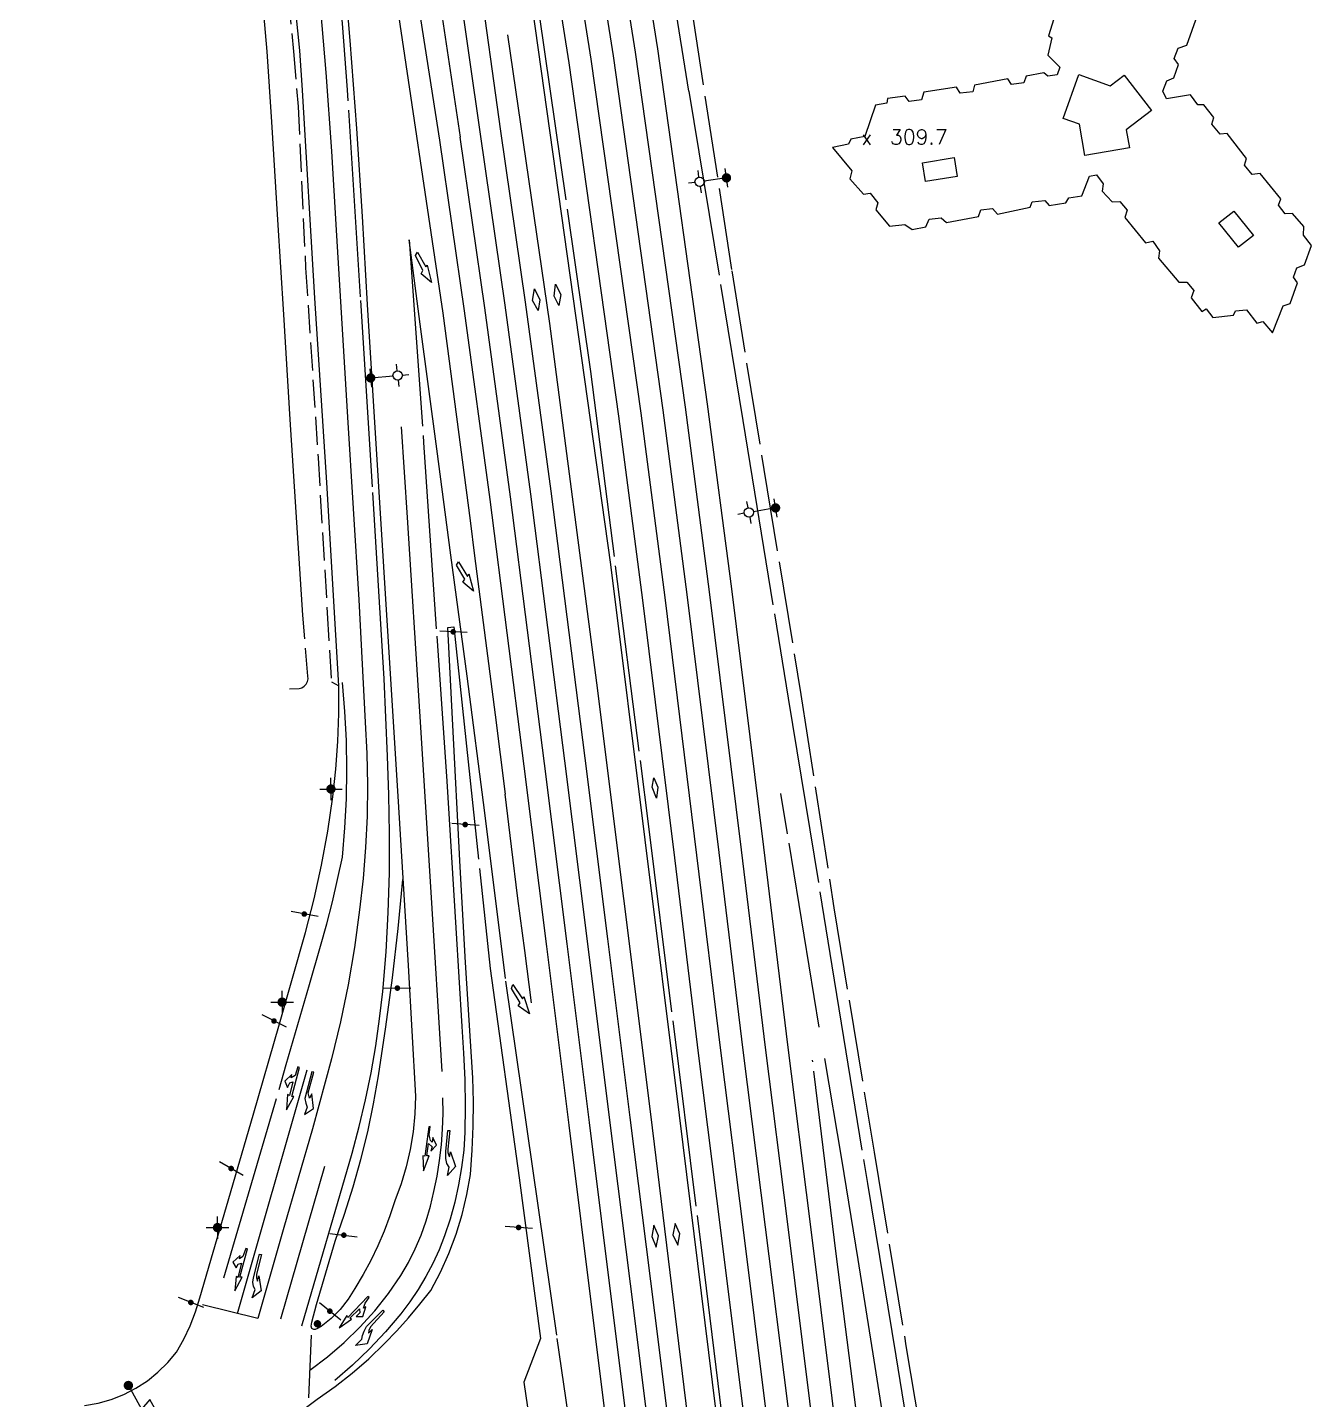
# Model space of a CAD drawing. Extents: x 6041699 to 6043693, y 2130904 to 2137891.
# Drawn here: x 6042427 to 6043115, y 2133341 to 2134076 of the extents above; entities that cross this region are included whole.
import ezdxf
from ezdxf.enums import TextEntityAlignment as Align

# ---------------------------------------------------------------- set-up
doc = ezdxf.new("R2010")
doc.units = 0
doc.header["$LTSCALE"] = 100
doc.header["$MEASUREMENT"] = 0
for name, pattern in [('D2', [0.2, 0.15, -0.05]), ('D5', [1.05, 1, -0.05]), ('D6', [1.3, 1.25, -0.05]), ('GRAIL', [0.5, 0.44, -0.03, -0.03])]:
    doc.linetypes.add(name, pattern=pattern)
doc.layers.get('0').update_dxf_attribs({"color": 1, "linetype": 'CONTINUOUS'})
for name, color, linetype in [('100', 2, 'CONTINUOUS'), ('105', 2, 'D6'), ('140', 2, 'D2'), ('150', 3, 'D5'), ('154', 3, 'CONTINUOUS'), ('205', 4, 'CONTINUOUS'), ('215', 4, 'GRAIL'), ('220', 4, 'CONTINUOUS'), ('240', 4, 'CONTINUOUS'), ('260', 4, 'CONTINUOUS'), ('300', 6, 'CONTINUOUS'), ('574', 2, 'CONTINUOUS'), ('580', 2, 'CONTINUOUS'), ('584', 2, 'CONTINUOUS'), ('840', 7, 'CONTINUOUS')]:
    doc.layers.add(name, color=color, linetype=linetype)
doc.styles.get("Standard").update_dxf_attribs({"font": 'SIMPLEX.SHX'})

# ---------------------------------------------------------------- blocks, each defined once
blk = doc.blocks.new('SIGN1')
blk.add_line((-0.0758, 0), (0.0704, 0))
at = {"const_width": 0.015}
blk.add_lwpolyline([(-0.008175, 0, 1), (0.006825, 0, 1)], format="xyb", close=True, dxfattribs=at)
blk = doc.blocks.new('POST')
at = {"const_width": 0.02}
blk.add_lwpolyline([(-0.01, 0, 1), (0.01, 0, 1)], format="xyb", close=True, dxfattribs=at)
blk = doc.blocks.new('ELT')
at = {"const_width": 0.025}
blk.add_lwpolyline([(-0.0125, 0, 1), (0.0125, 0, 1)], format="xyb", close=True, dxfattribs=at)
for points in [[(0, 0.05), (0, -0.05)], [(0, 0), (0.12, 0)], [(0.145, 0.025), (0.145, 0.06)], [(0.17, 0), (0.205, 0)], [(0.145, -0.025), (0.145, -0.06)]]:
    blk.add_lwpolyline(points)
blk.add_circle((0.145, 0), 0.025)
blk = doc.blocks.new('TSIG')
at = {"const_width": 0.025}
blk.add_lwpolyline([(-0.0125, 0, 1), (0.0125, 0, 1)], format="xyb", close=True, dxfattribs=at)
for points in [[(0, 0), (0.145, 0)], [(0.1214, 0.0636), (0.145, 0)], [(0.2286, 0.0636), (0.1214, 0.0636)], [(0.205, 0), (0.2286, 0.0636)]]:
    blk.add_lwpolyline(points)
blk.add_circle((0.175, 0), 0.03)
blk = doc.blocks.new('LTP')
for points in [[(-0.06, 0), (-0.025, 0)], [(0, 0.025), (0, 0.06)], [(0.025, 0), (0.06, 0)], [(0, -0.025), (0, -0.06)]]:
    blk.add_lwpolyline(points)
at = {"const_width": 0.025}
blk.add_lwpolyline([(-0.0125, 0, 1), (0.0125, 0, 1)], format="xyb", close=True, dxfattribs=at)
blk = doc.blocks.new('SPOT')
blk.add_text('x', height=0.08).set_placement((0, 0), align=Align.MIDDLE)
blk.add_attdef('ELEVATION', (0.125, -0.0375), '', height=0.08)

msp = doc.modelspace()

# ---------------------------------------------------------------- linework, layer by layer
at = {"layer": '100'}
for points, elevation in [([(6042573.01, 2134063.52), (6042570.88, 2134084.7)], 13.78), ([(6042593.88, 2133723.42), (6042587.47, 2133832.3), (6042581.1, 2133931.04), (6042574.59, 2134042.38), (6042573.01, 2134063.52)], 14.1), ([(6042590.78, 2133664), (6042592.37, 2133678.8), (6042593.41, 2133693.65), (6042593.92, 2133708.53), (6042593.88, 2133723.42)], 14.49), ([(6042576.11, 2133591.42), (6042580.76, 2133609.36), (6042584.76, 2133627.45), (6042588.1, 2133645.67), (6042590.78, 2133664)], 14.32), ([(6042519.5, 2133395.79), (6042533.81, 2133444.65), (6042548.02, 2133493.54), (6042562.12, 2133542.47), (6042576.11, 2133591.42)], 15.23), ([(6042635.07, 2133503.73), (6042634.66, 2133494.17), (6042633.68, 2133484.66), (6042632.11, 2133475.22), (6042629.96, 2133465.9), (6042627.24, 2133456.73), (6042623.96, 2133447.74)], 14.54), ([(6042623.96, 2133447.74), (6042621.26, 2133439.55), (6042618.2, 2133431.49), (6042614.79, 2133423.56), (6042611.03, 2133415.8), (6042606.94, 2133408.2), (6042602.51, 2133400.8)], 14.51), ([(6042584.48, 2133380.31), (6042582.6, 2133379.27), (6042581.37, 2133378.79), (6042580.52, 2133378.77), (6042579.43, 2133379.28), (6042579.1, 2133380.54), (6042579.49, 2133382.7), (6042581.92, 2133392.07), (6042591.94, 2133426.12)], 15.19), ([(6042506.99, 2133366.65), (6042510.91, 2133373.57), (6042514.32, 2133380.76), (6042517.19, 2133388.18), (6042519.5, 2133395.79)], 16.37), ([(6042602.51, 2133400.8), (6042598.91, 2133394.94), (6042594.66, 2133389.52), (6042589.83, 2133384.62), (6042584.48, 2133380.31)], 14.84), ([(6042618.4, 2133371.2), (6042624.97, 2133378), (6042631.29, 2133385.03), (6042637.37, 2133392.27), (6042643.18, 2133399.73)], 14.96), ([(6042457.89, 2133338.11), (6042465.08, 2133339.36), (6042472.1, 2133341.34), (6042478.88, 2133344.01), (6042485.36, 2133347.35), (6042491.47, 2133351.33), (6042497.15, 2133355.91), (6042502.34, 2133361.03), (6042506.99, 2133366.65)], 16.68), ([(6042582.37, 2133341.5), (6042591.91, 2133348.25), (6042601.11, 2133355.47), (6042609.95, 2133363.13), (6042618.4, 2133371.2)], 15.11), ([(6042574.56, 2133335.54), (6042582.37, 2133341.5)], 15.17)]:
    msp.add_lwpolyline(points, dxfattribs=dict(at, elevation=elevation))
at = {"layer": '105'}
for points, elevation in [([(6042665.65, 2133513.6), (6042661.8, 2133575.19), (6042658.86, 2133626.42), (6042654.85, 2133705.73), (6042652.24, 2133754.73), (6042655.54, 2133754.94), (6042674.96, 2133572.11), (6042690.45, 2133459.98), (6042701.99, 2133373.99), (6042693.03, 2133350.49), (6042700.17, 2133301.07), (6042713.89, 2133283.8), (6042716.01, 2133264.74), (6042693.11, 2133260.34)], 15.78), ([(6042615.22, 2133514.66), (6042619.2, 2133540.84), (6042622.69, 2133567.09), (6042625.7, 2133593.4), (6042628.23, 2133619.73)], 16.07), ([(6042591.94, 2133426.12), (6042597.06, 2133440.52), (6042601.69, 2133455.09), (6042605.82, 2133469.8), (6042609.46, 2133484.65), (6042612.59, 2133499.6), (6042615.22, 2133514.66)], 15.24), ([(6042664.35, 2133461.84), (6042665.37, 2133474.76), (6042665.93, 2133487.7), (6042666.02, 2133500.65), (6042665.65, 2133513.6)], 14.49), ([(6042643.18, 2133399.73), (6042648.33, 2133409.45), (6042652.85, 2133419.48), (6042656.72, 2133429.77), (6042659.94, 2133440.3), (6042662.49, 2133451), (6042664.35, 2133461.84)], 14.72)]:
    msp.add_lwpolyline(points, dxfattribs=dict(at, elevation=elevation))
at = {"layer": '140'}
for points, elevation in [([(6042560.69, 2134151.7), (6042563.97, 2134122.21), (6042566.97, 2134092.68), (6042569.69, 2134063.13), (6042572.12, 2134033.55)], 12.77), ([(6042572.12, 2134033.55), (6042576.18, 2133947.2), (6042582.86, 2133845.44), (6042587.74, 2133762.49), (6042590, 2133725.51), (6042593.88, 2133723.42)], 13.81), ([(6042577.43, 2133728.65), (6042574.73, 2133761.31)], 14.05), ([(6042572.75, 2133721.92), (6042574.19, 2133722.39), (6042575.46, 2133723.21), (6042576.47, 2133724.32), (6042577.17, 2133725.66), (6042577.49, 2133727.14), (6042577.43, 2133728.65)], 14.44), ([(6042567.6, 2133721.84), (6042572.75, 2133721.92)], 14.44)]:
    msp.add_lwpolyline(points, dxfattribs=dict(at, elevation=elevation))
at = {"layer": '150'}
for points, elevation in [([(6042781.33, 2134041.9), (6042746.91, 2134254.83), (6042724.46, 2134391.22), (6042702.44, 2134525.02), (6042680.29, 2134662.8), (6042663.68, 2134763.82), (6042645.11, 2134883.61), (6042638.21, 2134938.42), (6042632.4, 2135000.96), (6042624.78, 2135081.67), (6042617.66, 2135166.08), (6042610.82, 2135250.38), (6042605.6, 2135323.28)], 14.76), ([(6042618.14, 2133727.19), (6042611.96, 2133829.94), (6042605.52, 2133931.78), (6042598.54, 2134042.49), (6042595.87, 2134078.11), (6042593.54, 2134105.98)], 14.57), ([(6042701.14, 2134082.61), (6042728.66, 2133891.79), (6042759.72, 2133648.18), (6042789.44, 2133409.7), (6042816.44, 2133190.71), (6042842.49, 2132983.42), (6042867.01, 2132787.81), (6042880.13, 2132686.54), (6042888.32, 2132630.52), (6042895.63, 2132584.67), (6042903.8, 2132539.74)], 24.25), ([(6042781.33, 2134041.9), (6042810.24, 2133865.55), (6042834.53, 2133716.77), (6042857.92, 2133573.49), (6042876.87, 2133456.99), (6042892.09, 2133364.69), (6042904.19, 2133290.32), (6042920.34, 2133202.5)], 15.41), ([(6042777.57, 2132901.88), (6042763.37, 2133004.8), (6042749.22, 2133106.24), (6042737.16, 2133192.53), (6042725.18, 2133275), (6042710.65, 2133375.7), (6042697.54, 2133466.2), (6042683.19, 2133566.78), (6042672.05, 2133655.45), (6042662.72, 2133728.57), (6042653.85, 2133793.31), (6042646.44, 2133850.36), (6042637.5, 2133917.02), (6042631.59, 2133962.23)], 20.45), ([(6042631.59, 2133962.23), (6042639.3, 2133853.71), (6042646.41, 2133750.02), (6042651.72, 2133672.44), (6042656.52, 2133593.84), (6042659.83, 2133540.95)], 14.45), ([(6042621.14, 2133644.37), (6042620.7, 2133665.09), (6042620.05, 2133685.8), (6042619.2, 2133706.5), (6042618.14, 2133727.19)], 15.01), ([(6042595.93, 2133631.76), (6042597.25, 2133647.31), (6042598.04, 2133662.91), (6042598.31, 2133678.52), (6042598.04, 2133694.13), (6042597.25, 2133709.72), (6042595.93, 2133725.27)], 14.4), ([(6042851.09, 2133540.57), (6042830.59, 2133665.78)], 15.4), ([(6042617.42, 2133559.81), (6042619.21, 2133580.9), (6042620.43, 2133602.04), (6042621.07, 2133623.2), (6042621.14, 2133644.37)], 14.87), ([(6042584.23, 2133584.11), (6042587.48, 2133595.94), (6042590.51, 2133607.83), (6042593.32, 2133619.77), (6042595.93, 2133631.76)], 14.5), ([(6042532.35, 2133406.51), (6042565.85, 2133520.6), (6042578.23, 2133563.53), (6042584.23, 2133584.11)], 15.17), ([(6042601.09, 2133473.24), (6042604.92, 2133487.43), (6042608.31, 2133501.74), (6042611.25, 2133516.14), (6042613.76, 2133530.63), (6042615.81, 2133545.19), (6042617.42, 2133559.81)], 15.29), ([(6042659.83, 2133540.95), (6042660.76, 2133526.78), (6042661.34, 2133512.6), (6042661.57, 2133498.4), (6042661.46, 2133484.21)], 14.32), ([(6042975.92, 2132570.63), (6042965.98, 2132624.88), (6042956.96, 2132677.71), (6042947.82, 2132736.95), (6042938.77, 2132799.02), (6042927.72, 2132881.05), (6042915.41, 2132974.76), (6042898.97, 2133108.91), (6042884.77, 2133223.3), (6042870.82, 2133335.57), (6042860.36, 2133417.83), (6042847.5, 2133523)], 22.82), ([(6042853.98, 2133523.89), (6042862.97, 2133470.06), (6042871.77, 2133416.2), (6042880.38, 2133362.31), (6042888.8, 2133308.39)], 16.27), ([(6042661.46, 2133484.21), (6042660.78, 2133474.81), (6042659.63, 2133465.46), (6042658.03, 2133456.17), (6042655.98, 2133446.98), (6042653.48, 2133437.89), (6042650.54, 2133428.94)], 14.47), ([(6042574.18, 2133380.76), (6042601.09, 2133473.24)], 15.29), ([(6042650.54, 2133428.94), (6042647.64, 2133421.47), (6042644.33, 2133414.18), (6042640.61, 2133407.08), (6042636.49, 2133400.2), (6042632, 2133393.57), (6042627.13, 2133387.21)], 14.43), ([(6042627.13, 2133387.21), (6042618.98, 2133377.59), (6042610.35, 2133368.4), (6042601.27, 2133359.65), (6042591.76, 2133351.38)], 14.51)]:
    msp.add_lwpolyline(points, dxfattribs=dict(at, elevation=elevation))
at = {"layer": '154'}
for points, elevation in [([(6042717.22, 2134057.01), (6042687.42, 2134245.33), (6042661.48, 2134402.87), (6042633.61, 2134574.68), (6042610.62, 2134715.85), (6042587.71, 2134856.62), (6042563.91, 2135014.28), (6042545.27, 2135139.34), (6042524.62, 2135280.68), (6042505.02, 2135410.48), (6042482.15, 2135555.76), (6042463.63, 2135674.89), (6042427.27, 2135902.23)], 15.38), ([(6042752.78, 2134062.64), (6042722.96, 2134251.07), (6042697, 2134408.67), (6042669.14, 2134580.45), (6042646.15, 2134721.64), (6042623.28, 2134862.19), (6042599.51, 2135019.62), (6042580.88, 2135144.6), (6042560.22, 2135285.97), (6042540.6, 2135415.96), (6042517.72, 2135561.32), (6042499.21, 2135680.35)], 15.74), ([(6042729.07, 2134058.89), (6042699.27, 2134247.24), (6042673.32, 2134404.8), (6042645.45, 2134576.6), (6042622.46, 2134717.78), (6042599.57, 2134858.48), (6042575.77, 2135016.06), (6042557.14, 2135141.09), (6042536.49, 2135282.44), (6042516.88, 2135412.31), (6042494.01, 2135557.61), (6042481.66, 2135637.04)], 15.74), ([(6042740.92, 2134060.76), (6042711.12, 2134249.15), (6042685.16, 2134406.74), (6042657.29, 2134578.53), (6042634.3, 2134719.71), (6042611.42, 2134860.34), (6042587.64, 2135017.84), (6042569.01, 2135142.84), (6042548.36, 2135284.21), (6042528.74, 2135414.14), (6042505.87, 2135559.47), (6042493.67, 2135637.93)], 15.74), ([(6042764.63, 2134064.52), (6042734.81, 2134252.98), (6042708.85, 2134410.61), (6042680.98, 2134582.38), (6042657.99, 2134723.56), (6042635.13, 2134864.06), (6042611.38, 2135021.4), (6042596.51, 2135121.14)], 15.67), ([(6042579.25, 2134135.95), (6042583.42, 2134093.9), (6042587.01, 2134051.79), (6042590.02, 2134009.64), (6042592.44, 2133967.45)], 14.02), ([(6042647.94, 2134015.66), (6042634.69, 2134101.3)], 14.85), ([(6042646.05, 2134103.05), (6042658.83, 2134017.25)], 14.85), ([(6042669.71, 2134018.83), (6042657.42, 2134104.79)], 14.85), ([(6042680.6, 2134020.42), (6042668.79, 2134106.53)], 14.85), ([(6042623.32, 2134099.56), (6042649.54, 2133922.87), (6042664.22, 2133811.86), (6042666.61, 2133792.99)], 14.75), ([(6042684.21, 2134072.01), (6042706.68, 2133917.46), (6042731.95, 2133725.01), (6042760.82, 2133494.06), (6042784.42, 2133301.1), (6042808.04, 2133112.62), (6042826.35, 2132968.57)], 20.75), ([(6042907.58, 2132944.51), (6042893.35, 2133058.35), (6042881.01, 2133152.84), (6042869.26, 2133247.08), (6042858.05, 2133341.92), (6042846.24, 2133436.59), (6042834.27, 2133531.23), (6042821.42, 2133637.11), (6042804.28, 2133775.33), (6042791.38, 2133874.31), (6042764.63, 2134064.52)], 20.97), ([(6042859.95, 2132938.56), (6042845.73, 2133052.27), (6042833.4, 2133146.76), (6042821.62, 2133241.29), (6042810.4, 2133336.13), (6042798.62, 2133430.61), (6042786.64, 2133525.32), (6042773.77, 2133631.27), (6042756.67, 2133769.28), (6042743.81, 2133867.87), (6042717.22, 2134057.01)], 20.97), ([(6042871.85, 2132940.05), (6042857.64, 2133053.79), (6042845.3, 2133148.28), (6042833.53, 2133242.74), (6042822.32, 2133337.58), (6042810.52, 2133432.1), (6042798.55, 2133526.8), (6042785.68, 2133632.73), (6042768.57, 2133770.79), (6042755.71, 2133869.48), (6042729.07, 2134058.89)], 20.97), ([(6042883.76, 2132941.54), (6042869.54, 2133055.31), (6042857.21, 2133149.8), (6042845.44, 2133244.19), (6042834.23, 2133339.02), (6042822.43, 2133433.6), (6042810.46, 2133528.27), (6042797.59, 2133634.19), (6042780.47, 2133772.3), (6042767.6, 2133871.09), (6042740.92, 2134060.76)], 20.97), ([(6042895.67, 2132943.02), (6042881.44, 2133056.83), (6042869.11, 2133151.32), (6042857.35, 2133245.63), (6042846.14, 2133340.47), (6042834.34, 2133435.09), (6042822.36, 2133529.75), (6042809.51, 2133635.65), (6042792.38, 2133773.82), (6042779.49, 2133872.7), (6042752.78, 2134062.64)], 20.97), ([(6042749.94, 2133492.23), (6042738.03, 2133588.01), (6042725.83, 2133684.6), (6042707.69, 2133827.56), (6042693.95, 2133928.85), (6042680.6, 2134020.42)], 15.22), ([(6042717.19, 2133488.16), (6042705.28, 2133583.91), (6042693.09, 2133680.45), (6042674.97, 2133823.27), (6042661.28, 2133924.25), (6042647.94, 2134015.66)], 15.22), ([(6042728.1, 2133489.52), (6042716.2, 2133585.28), (6042704, 2133681.83), (6042685.88, 2133824.7), (6042672.17, 2133925.78), (6042658.83, 2134017.25)], 15.22), ([(6042739.02, 2133490.88), (6042727.11, 2133586.65), (6042714.91, 2133683.21), (6042696.78, 2133826.13), (6042683.06, 2133927.31), (6042669.71, 2134018.83)], 15.22), ([(6042592.44, 2133967.45), (6042598.52, 2133867.33), (6042604.62, 2133769.54), (6042608.07, 2133704.01)], 14.32), ([(6042649.28, 2133516.87), (6042643.43, 2133612.91), (6042637.38, 2133709.67), (6042630.75, 2133813.48), (6042627.51, 2133862.08)], 14.02), ([(6042666.61, 2133792.99), (6042677.6, 2133707.91), (6042682.97, 2133665.36)], 14.62), ([(6042608.07, 2133704.01), (6042608.97, 2133687.24), (6042609.31, 2133670.46), (6042609.09, 2133653.68), (6042608.31, 2133636.91), (6042606.97, 2133620.18), (6042605.08, 2133603.5)], 14.6), ([(6042697.13, 2133553.73), (6042693.45, 2133581.62), (6042689.86, 2133609.52), (6042686.37, 2133637.43), (6042682.97, 2133665.36)], 14.57), ([(6042605.08, 2133603.5), (6042602.31, 2133583.37), (6042598.87, 2133563.35), (6042594.79, 2133543.45), (6042590.05, 2133523.69)], 14.68), ([(6042590.05, 2133523.69), (6042579.81, 2133486.2), (6042564.59, 2133433.36), (6042550.54, 2133384.58)], 15.14), ([(6042539.76, 2133387.28), (6042576.96, 2133517.75)], 15.19), ([(6042644.86, 2133452.6), (6042646.57, 2133460.87), (6042647.92, 2133469.2), (6042648.9, 2133477.59), (6042649.51, 2133486.01), (6042649.74, 2133494.45), (6042649.61, 2133502.89)], 14.27), ([(6042819.99, 2132930.98), (6042805.44, 2133046.61), (6042793.59, 2133142.42), (6042779.46, 2133256.73), (6042763.08, 2133387.72), (6042749.93, 2133492.27)], 20.71), ([(6042787.25, 2132926.87), (6042772.69, 2133042.53), (6042760.84, 2133138.37), (6042746.71, 2133252.65), (6042730.34, 2133383.61), (6042717.19, 2133488.15)], 20.71), ([(6042798.16, 2132928.24), (6042783.61, 2133043.89), (6042771.76, 2133139.72), (6042757.63, 2133254.01), (6042741.25, 2133384.98), (6042728.1, 2133489.52)], 20.71), ([(6042809.08, 2132929.61), (6042794.52, 2133045.25), (6042782.68, 2133141.07), (6042768.54, 2133255.37), (6042752.17, 2133386.35), (6042739.02, 2133490.89)], 20.71), ([(6042562.94, 2133384.48), (6042586.41, 2133466.23)], 15.21), ([(6042627.22, 2133407.63), (6042631.24, 2133414.66), (6042634.84, 2133421.9), (6042638.01, 2133429.34), (6042640.75, 2133436.96), (6042643.03, 2133444.72), (6042644.86, 2133452.6)], 14.44), ([(6042578.52, 2133356.99), (6042587.91, 2133364.09), (6042596.84, 2133371.77), (6042605.27, 2133380), (6042613.16, 2133388.75), (6042620.49, 2133397.97), (6042627.22, 2133407.63)], 14.75), ([(6042550.54, 2133384.58), (6042520.89, 2133392.01)], 15.57), ([(6042577.9, 2133342.18), (6042579.3, 2133375.74)], 14.84)]:
    msp.add_lwpolyline(points, dxfattribs=dict(at, elevation=elevation))
for points, elevation in [([(6042643.64, 2133939.37), (6042638, 2133944.05), (6042638.92, 2133945.81), (6042634.96, 2133953.79), (6042636.05, 2133955.56), (6042640.45, 2133947.7), (6042641.31, 2133948.65)], 14.69), ([(6042698.75, 2133935.93), (6042701.64, 2133930.18), (6042700.67, 2133924.42), (6042697.69, 2133929.68)], 15.14), ([(6042709.89, 2133938.42), (6042712.84, 2133932.95), (6042711.77, 2133927.01), (6042709.21, 2133932.04)], 15.38), ([(6042666, 2133774.06), (6042660.32, 2133778.96), (6042661.43, 2133780.45), (6042657, 2133788), (6042657.99, 2133789.84), (6042662.82, 2133781.95), (6042663.47, 2133783.44)], 14.5), ([(6042763.97, 2133663.18), (6042761.72, 2133669.09), (6042762.52, 2133674.16), (6042764.64, 2133669.08)], 16.15), ([(6042696.04, 2133547.78), (6042690.04, 2133552.14), (6042690.96, 2133553.71), (6042686.36, 2133561.41), (6042687.05, 2133563.44), (6042692.24, 2133555.79), (6042692.99, 2133557.07)], 14.39), ([(6042565.98, 2133496.32), (6042569.85, 2133503.44), (6042568.75, 2133503.6), (6042572.89, 2133519.13), (6042571.94, 2133519.37), (6042570.66, 2133514.84), (6042568.5, 2133513.55), (6042568.79, 2133515.23), (6042565.11, 2133511.71), (6042566.5, 2133508.4), (6042567.66, 2133510.93), (6042569.42, 2133511.45), (6042567.55, 2133504.02), (6042566.47, 2133504.61)], 15.08), ([(6042580.47, 2133497.17), (6042579.42, 2133504.92), (6042578.34, 2133502.64), (6042577.62, 2133505.52), (6042580.6, 2133516.54), (6042579.57, 2133516.8), (6042575.8, 2133502.51), (6042576.33, 2133499.98), (6042577.08, 2133497.82), (6042575.61, 2133493.8)], 15.24), ([(6042639.25, 2133463.64), (6042642.31, 2133471.67), (6042641.08, 2133471.73), (6042642, 2133478.43), (6042643.84, 2133476.56), (6042643.19, 2133474.29), (6042646.32, 2133477.53), (6042644.25, 2133481.49), (6042643.96, 2133479.13), (6042643.02, 2133480.05), (6042642.58, 2133481.38), (6042642.34, 2133482.99), (6042642.8, 2133487.42), (6042642.09, 2133487.31), (6042640.01, 2133471.66), (6042638.95, 2133471.69)], 14.15), ([(6042656.43, 2133466.01), (6042652.11, 2133461.16), (6042652.96, 2133465.77), (6042651.8, 2133467.73), (6042651.21, 2133470.4), (6042651.16, 2133474.1), (6042652.36, 2133485.34), (6042653.46, 2133485.25), (6042652.35, 2133475.39), (6042652.37, 2133473.58), (6042652.83, 2133471.96), (6042653.26, 2133471.26), (6042653.8, 2133473.94)], 14.46), ([(6042762.52, 2133434.56), (6042761.48, 2133428.51), (6042763.88, 2133422.9), (6042765.08, 2133428.91)], 16.51), ([(6042773.98, 2133435.58), (6042772.73, 2133429.53), (6042775.47, 2133424), (6042776.47, 2133430.07)], 16.71), ([(6042538.34, 2133399.4), (6042542.28, 2133406.71), (6042541.03, 2133406.71), (6042545.12, 2133421.89), (6042544.26, 2133422.14), (6042542.6, 2133417.79), (6042540.71, 2133416.54), (6042541.11, 2133418.45), (6042537.25, 2133414.89), (6042539.07, 2133411.75), (6042540, 2133413.72), (6042541.89, 2133414.35), (6042539.96, 2133406.62), (6042538.99, 2133407.2)], 15.61), ([(6042552.42, 2133399.44), (6042547.63, 2133395.78), (6042549.22, 2133400.21), (6042548.29, 2133401.87), (6042547.95, 2133404.17), (6042548.21, 2133406.51), (6042551.54, 2133419.16), (6042552.48, 2133418.98), (6042549.92, 2133408.42), (6042549.88, 2133406.51), (6042550.42, 2133404.69), (6042551.22, 2133407.48)], 15.49), ([(6042594.16, 2133379.64), (6042600.8, 2133384.32), (6042599.85, 2133384.84), (6042604.94, 2133389.9), (6042605.2, 2133387.62), (6042603.25, 2133385.71), (6042606.86, 2133385.8), (6042608.34, 2133390.98), (6042607.22, 2133390.16), (6042608.01, 2133392.83), (6042610.21, 2133395.9), (6042609.45, 2133396.39), (6042598.73, 2133385.2), (6042598.3, 2133386.33)], 14.58), ([(6042609.2, 2133371.15), (6042602.81, 2133370.18), (6042606.2, 2133373.58), (6042606.58, 2133375.62), (6042607.48, 2133377.93), (6042608.8, 2133380.31), (6042617.52, 2133389.19), (6042618.17, 2133388.16), (6042610.96, 2133380.18), (6042609.99, 2133378.26), (6042609.86, 2133376.78), (6042611.84, 2133378.83)], 14.69)]:
    msp.add_lwpolyline(points, close=True, dxfattribs=dict(at, elevation=elevation))
at = {"layer": '205'}
for points, elevation in [([(6042595.86, 2134116.04), (6042599.81, 2134069), (6042603.33, 2134021.92), (6042606.42, 2133974.8), (6042609.07, 2133927.67)], 16.63), ([(6042694.33, 2134108.63), (6042739.3, 2133788.39), (6042776.15, 2133493.58), (6042813.31, 2133193.22), (6042832.1, 2133040.38)], 22.89), ([(6042609.07, 2133927.67), (6042617.84, 2133787.13), (6042625.82, 2133658.43), (6042631.11, 2133573.59), (6042635.07, 2133503.73)], 15.94)]:
    msp.add_lwpolyline(points, dxfattribs=dict(at, elevation=elevation))
at = {"layer": '215', "elevation": 16.54}
msp.add_lwpolyline([(6042767.26, 2134187.48), (6042804.25, 2133945.57), (6042821.5, 2133839.17), (6042841.28, 2133718.74), (6042858.94, 2133604.47), (6042880.52, 2133473.79), (6042897.56, 2133370.01), (6042910.99, 2133288.4), (6042925.74, 2133202.02), (6042936.69, 2133143.38)], dxfattribs=at)
at = {"layer": '220', "elevation": 13.31}
msp.add_lwpolyline([(6042574.73, 2133761.31), (6042567.97, 2133865.94), (6042564.51, 2133922.28), (6042561.39, 2133972.96), (6042558.05, 2134025.49), (6042555.6, 2134062.98), (6042552.5, 2134097.87), (6042549.4, 2134129.8), (6042547.35, 2134149.63)], dxfattribs=at)
at = {"layer": '300'}
msp.add_lwpolyline([(6042976.65, 2134080.62), (6042973.93, 2134071.5), (6042975.7, 2134070.32), (6042973.47, 2134061.05), (6042979.88, 2134054.65), (6042978.43, 2134050.59), (6042973.53, 2134049.82), (6042971.38, 2134051.72), (6042961.88, 2134049.92), (6042960.59, 2134046.28), (6042954.09, 2134045.45), (6042952.11, 2134048.42), (6042934.22, 2134045.12), (6042933.32, 2134041.42), (6042926.56, 2134040.81), (6042924.6, 2134043.88), (6042907.19, 2134041.22), (6042905.83, 2134037.15), (6042899.2, 2134036.22), (6042897.03, 2134039.18), (6042887.57, 2134037.81), (6042887.28, 2134035.46), (6042881.28, 2134034.39), (6042875.53, 2134017.52), (6042867.95, 2134016.12), (6042866.83, 2134013.44), (6042858.2, 2134011.66), (6042868.55, 2133999.12), (6042867.58, 2133994.97), (6042874.86, 2133986.7), (6042878.42, 2133987.29), (6042882.44, 2133981.95), (6042881.39, 2133978.33), (6042888.64, 2133969.6), (6042896.9, 2133970.38), (6042900.84, 2133967.77), (6042908.11, 2133969.14), (6042909.97, 2133973.25), (6042916.44, 2133974), (6042919.28, 2133971.43), (6042936.44, 2133974.8), (6042937.55, 2133978.35), (6042943.84, 2133978.98), (6042946.46, 2133975.88), (6042964, 2133979.63), (6042965.03, 2133982.51), (6042971.94, 2133983.23), (6042974.15, 2133980.59), (6042983.19, 2133981.97), (6042984.64, 2133984.79), (6042991.73, 2133985.75), (6042995.74, 2133996.36), (6042999.45, 2133996.94), (6043003.02, 2133992.21), (6043002.5, 2133988.3), (6043007.84, 2133982.5), (6043012.07, 2133982.67), (6043015.94, 2133978.11), (6043014.72, 2133974.17), (6043025.77, 2133960.61), (6043029.76, 2133961.46), (6043033.34, 2133956.29), (6043032.68, 2133952.43), (6043043.61, 2133939.52), (6043047.92, 2133939.59), (6043051.64, 2133935.14), (6043050.21, 2133931.12), (6043055.94, 2133923.87), (6043058.3, 2133925.3), (6043061.82, 2133920.6), (6043072.87, 2133921.93), (6043074.03, 2133924.23), (6043079.8, 2133924.67), (6043085.4, 2133917.52), (6043088.57, 2133918.48), (6043093.79, 2133912.35), (6043099.49, 2133926.87), (6043103.28, 2133928.07), (6043107.11, 2133939.13), (6043104.99, 2133942.26), (6043106.77, 2133947.21), (6043110.81, 2133948.85), (6043114.65, 2133959.18), (6043110.37, 2133964.79), (6043110.51, 2133969.38), (6043104.52, 2133976.27), (6043100.61, 2133976.21), (6043096.88, 2133980.87), (6043098.21, 2133984.26), (6043087.08, 2133997.82), (6043082.89, 2133997.14), (6043078.76, 2134002.23), (6043079.88, 2134005.79), (6043069.53, 2134019.1), (6043065.65, 2134018.85), (6043061.21, 2134024.11), (6043062.36, 2134027.66), (6043056.98, 2134034.5), (6043053.83, 2134034.53), (6043049.9, 2134039.85), (6043037.03, 2134037.69), (6043035.03, 2134041.74), (6043037.2, 2134047.35), (6043040.9, 2134049.03), (6043043.35, 2134056.17), (6043041.06, 2134059.37), (6043043.23, 2134064.77), (6043047.84, 2134066.39), (6043053.58, 2134082.48)], dxfattribs=at)
for points in [[(6042993.33, 2134007.37), (6042990.41, 2134024.19), (6042981.77, 2134027.25), (6042990.08, 2134050.69), (6043006.92, 2134044.73), (6043014.29, 2134050.43), (6043028.95, 2134031.46), (6043015.46, 2134021.04), (6043017.12, 2134011.5)], [(6042908.08, 2133993.41), (6042906.44, 2134003.52), (6042923.38, 2134006.27), (6042925.02, 2133996.16)], [(6043075.63, 2133958.21), (6043065.09, 2133971.25), (6043073.01, 2133977.66), (6043083.56, 2133964.62)]]:
    msp.add_lwpolyline(points, close=True, dxfattribs=at)

# ---------------------------------------------------------------- block references
at = {"layer": '240', "xscale": 100, "yscale": 100, "zscale": 100}
msp.add_blockref('POST', (6042582.51, 2133381.81, 15.3), dxfattribs=at)
at = {"layer": '260', "xscale": 100, "yscale": 100, "zscale": 100}
for p, rotation in [((6042655.08, 2133752.35, 14.87), 176.9999986288931), ((6042661.52, 2133649.13, 14.39), 175.9999986366394), ((6042575.4, 2133601.24, 14.62), 169.3000017402979), ((6042625.37, 2133561.56, 15.45), 359.0999999712089), ((6042559.19, 2133544, 14.88), 153.1999957614988), ((6042536.24, 2133464.99, 15.28), 150.3000018874789), ((6042690.1, 2133433.4, 14.81), 175.9999986366394), ((6042596.7, 2133429.27, 15.51), 352.5999999619556), ((6042514.64, 2133393.27, 16.48), 158.6999957188938), ((6042589.07, 2133388.61, 15.28), 140.9000080638103)]:
    msp.add_blockref('SIGN1', p, dxfattribs=dict(at, rotation=rotation))
at = {"layer": '574', "xscale": 100, "yscale": 100, "zscale": 100, "rotation": 299.299999707265}
msp.add_blockref('TSIG', (6042481.3, 2133348.79, 16.65), dxfattribs=at)
at = {"layer": '580', "xscale": 100, "yscale": 100, "zscale": 100}
for p in [(6042589.74, 2133668.17, 14.75), (6042563.6, 2133554.05, 15.09), (6042529, 2133433.33, 16.23)]:
    msp.add_blockref('LTP', p, dxfattribs=at)
at = {"layer": '584', "xscale": 100, "yscale": 100, "zscale": 100}
for p, rotation in [((6042801.46, 2133995.41, 15.42), 188.199998279068), ((6042611.01, 2133888.26, 16.86), 5.300000149679118), ((6042827.75, 2133818.69, 14.98), 189.6999982674485)]:
    msp.add_blockref('ELT', p, dxfattribs=dict(at, rotation=rotation))
at = {"layer": '840'}
ref = msp.add_blockref('SPOT', (6042876.5, 2134017.07, 309.71), dxfattribs=dict(at, xscale=100, yscale=100, zscale=100))
ref.add_attrib('ELEVATION', '309.7', (6042889, 2134013.32, 309.71), dxfattribs={"height": 8})

doc.saveas('drawing.dxf')
